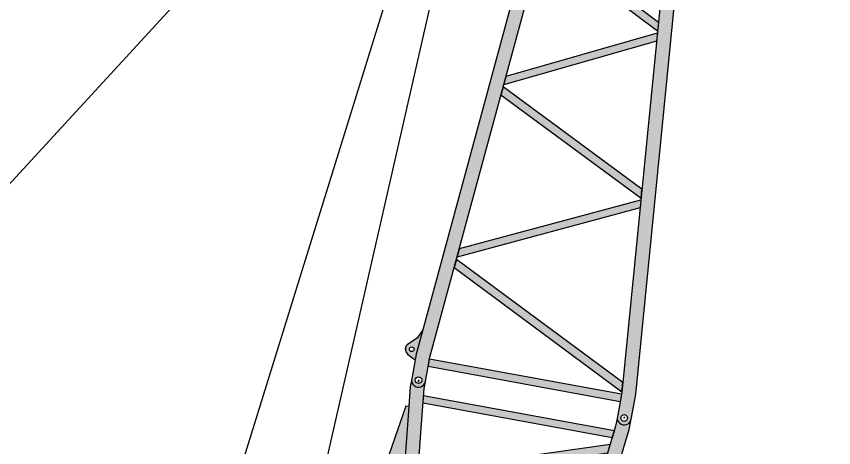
# Model space of a CAD drawing. Header units: millimetres. Extents: x 1288 to 41624, y 765 to 20114.
# Drawn here: x 21232 to 28541, y 10041 to 13900 of the extents above; entities that cross this region are included whole.
import ezdxf
from ezdxf.enums import TextEntityAlignment as Align

# ---------------------------------------------------------------- set-up
doc = ezdxf.new("R2010")
doc.units = ezdxf.units.MM
doc.set_wipeout_variables(frame=1)
doc.layers.add('dwgmodels.com', color=250, linetype='Continuous')
doc.layers.add('Hatch', color=7, linetype='Continuous', true_color=0xffe494)
doc.styles.get("Standard").update_dxf_attribs({"font": 'Arial.ttf'})

# ---------------------------------------------------------------- blocks, each defined once
blk = doc.blocks.new('BLOCK-20201113.232757')
at = {"color": 0, "linetype": 'ByBlock', "lineweight": -2, "transparency": 16777216}
for points in [[(7374.6406704176125, -868.2978717192382), (7304.640670417612, -860.7094126048831), (7304.640670417612, 858.3579499856023), (7374.6406704176125, 865.9238978506837)], [(6043.877079741325, -724.034370308982), (5972.344818740739, -716.2798040524102), (6500.989534433875, 771.4953414632255), (6578.2441850439955, 779.8454080182419)], [(7167.499506657195, -845.8424109750124), (7244.1007235945035, -854.1464853012803), (6692.787226373673, 792.2257891469308), (6621.545285241071, 784.5256061124092)], [(4791.6181597656105, -588.2812900972605), (4719.400698817612, -580.4524436723115), (5201.081195252052, 630.9947882684498), (5279.794185964768, 639.5024794689775)], [(5842.875603086075, -702.244491915797), (5921.155930946181, -710.7305928790047), (5396.28649054495, 652.0935466566484), (5324.272196251015, 644.3098838542396)], [(4585.3585293580545, -565.9213933502689), (4666.255148428165, -574.6911174403104), (4168.4207041070695, 519.3797105779845), (4095.119648806718, 511.4569682514448)], [(3580.5396749418114, -456.992439149275), (3506.7884318280567, -448.9973206778268), (3958.2610176235626, 496.66460727404046), (4040.0496460397812, 505.5047286819499)]]:
    blk.add_wipeout(points, dxfattribs=at)
blk.add_wipeout([(-20.78661947248429, 192.3173922185115), (-108.39483670202799, 160.21430109438734), (-170.78355875841316, 90.8352297109086), (-193.4372226994128, 0.3221384151675011), (-171.0851534098938, -90.26590265173672), (-108.92785601268633, -159.85238529123944), (-21.427049436289508, -192.2470921789818), (-20.847749351621133, -192.3107751681937), (7406.6477261941, -997.5000000000036), (7500, -997.5000000000036), (7500, -997.5000000000036), (7544.194173824159, -979.1941738241635), (7562.499999999999, -935.0000000000041), (7544.194173824159, -890.8058261758447), (7500, -872.5000000000036), (7413.403346109873, -872.5000000000036), (3448.7768313740744, -442.70848270349325), (3448.7768313740744, 441.5970245419403), (7435.482637433652, 872.5000000000036), (7500, 872.5000000000036), (7500, 872.5000000000036), (7544.194173824159, 890.8058261758442), (7562.499999999999, 935.0000000000036), (7544.194173824159, 979.1941738241621), (7500, 997.5000000000036), (7428.74694192455, 997.5000000000036), (7252.569536149065, 978.457870469967), (7249.683739673084, 1005.1572023872504), (6577.259630521952, 1108.431539919773), (6577.259630521952, 1108.431539919773), (6550.948509429011, 1106.4478673046096), (6528.189872118988, 1093.096669680339), (6513.620397630077, 1071.0980228281232), (6510.208364600407, 1044.933770864498), (6510.208364600407, 1044.9337708644998), (6524.476306686724, 899.7619359695273), (3403.0808975538894, 562.3860083723293), (3385.1781315127046, 736.4791287971066), (3385.1781315127046, 736.4791287971066), (3372.1027357691137, 772.8782086227684), (3343.5712635207815, 798.989778421409), (3306.1588394713713, 808.7963839887634), (3268.4872182730833, 800.0380769434923), (2826.55182647499, 575.0903498669568), (2746.643047665326, 630.2871924288847), (2746.643047665326, 630.2871924288847), (2716.1338585595577, 640.7821023874676), (2684.613165321035, 633.8973618191358), (2661.258269484212, 611.637474232235), (2652.8689872770647, 580.4834424068176), (2653.872955519797, 481.4078908075462), (1842.6273154851522, 393.7244305464483), (1847.298720604164, 476.4280587348039), (1847.298720604164, 476.4280587348039), (1838.7346856955064, 511.5080121238698), (1812.0590129414297, 535.8463421161514), (1776.3429105469324, 541.1666666778247), (1743.7318341891173, 525.6597803855839), (1743.7318341891173, 525.6597803855839), (1566.4519484109064, 363.87402441925497)], dxfattribs=at)
at = {"layer": 'Hatch', "transparency": 16777216}
h = blk.add_hatch(color=256, dxfattribs=at)
h.dxf.hatch_style = 1
edge = h.paths.add_edge_path()
edge.add_arc((1.122657522500958e-12, 4.894628539281465e-12), 193.4374909339479, 96.16886466272967, 263.8129230255147)
edge.add_line((-20.84774935162204, -192.3107751681928), (7406.6477261941, -997.5000000000036))
edge.add_line((7406.6477261941, -997.5000000000036), (7500, -997.5000000000036))
edge.add_arc((7500, -935.0000000000036), 62.5, 270, 450)
edge.add_line((7500, -872.5000000000036), (7413.403346109873, -872.5000000000036))
edge.add_line((7413.403346109873, -872.5000000000036), (3448.776831374074, -442.7084827034923))
edge.add_line((3448.776831374074, -442.7084827034923), (3448.776831374074, 441.5970245419412))
edge.add_line((3448.776831374074, 441.5970245419412), (7435.482637433652, 872.5000000000036))
edge.add_line((7435.482637433652, 872.5000000000036), (7500, 872.5000000000036))
edge.add_arc((7500, 935.0000000000036), 62.5, 270, 450)
edge.add_line((7500, 997.5000000000036), (7428.74694192455, 997.5000000000036))
edge.add_line((7428.74694192455, 997.5000000000036), (7252.569536149065, 978.457870469967))
edge.add_line((7252.569536149065, 978.457870469967), (7249.683739673084, 1005.15720238725))
edge.add_line((7249.683739673084, 1005.15720238725), (6577.259630521952, 1108.431539919773))
edge.add_arc((6568.385491652524, 1050.651600911414), 58.45743487772642, 81.26844863822892, 185.6131811302398)
edge.add_line((6510.208364600407, 1044.9337708645), (6524.476306686724, 899.7619359695273))
edge.add_line((6524.476306686724, 899.7619359695273), (3403.080897553889, 562.3860083723303))
edge.add_line((3403.080897553889, 562.3860083723303), (3385.178131512705, 736.4791287971057))
edge.add_arc((3305.034103957848, 728.2375637575901), 80.56667144057884, 5.871340301853913, 116.9763629820463)
edge.add_line((3268.487218273083, 800.0380769434923), (2826.55182647499, 575.0903498669577))
edge.add_line((2826.55182647499, 575.0903498669577), (2746.643047665326, 630.2871924288847))
edge.add_arc((2712.659709719797, 581.0893233287352), 59.79379216871472, 55.36529398103555, 180.5805788950491)
edge.add_line((2652.868987277065, 580.4834424068176), (2653.872955519797, 481.4078908075462))
edge.add_line((2653.872955519797, 481.4078908075462), (1842.627315485151, 393.7244305464483))
edge.add_line((1842.627315485151, 393.7244305464483), (1847.298720604163, 476.4280587348039))
edge.add_arc((1785.473850613083, 479.920154794978), 61.92341466931117, 356.7671587340152, 492.3836007403139)
edge.add_line((1743.731834189117, 525.6597803855839), (1566.451948410906, 363.8740244192559))
edge.add_line((1566.451948410906, 363.8740244192559), (-20.78661947248474, 192.3173922185124))
edge = h.paths.add_edge_path(flags=16)
edge.add_arc((7500, 935.0000000000036), 30, 0, 360)
edge = h.paths.add_edge_path(flags=16)
edge.add_arc((6568.385491652523, 1050.651600911413), 28.61509746126831, 0, 360)
edge = h.paths.add_edge_path(flags=16)
edge.add_arc((7500, -935.0000000000036), 30, 0, 360)
edge = h.paths.add_edge_path(flags=16)
edge.add_arc((3305.034103957849, 728.2375637575897), 31.2030162580009, 0, 360)
edge = h.paths.add_edge_path(flags=16)
edge.add_arc((2712.659709719797, 581.0893233287352), 31.2030162580009, 0, 360)
edge = h.paths.add_edge_path(flags=16)
edge.add_arc((1785.473850613083, 479.9201547949779), 31.2030162580009, 0, 360)
edge = h.paths.add_edge_path(flags=16)
edge.add_arc((0, 0), 84.11815976067678, 0, 360)
h = blk.add_hatch(color=256, dxfattribs=at)
h.dxf.hatch_style = 1
h.paths.add_polyline_path([(7374.640670417612, 865.9238978506837), (7374.640670417612, -868.2978717192382), (7304.640670417612, -860.7094126048833), (7304.640670417612, 858.3579499856023)])
h.paths.add_polyline_path([(6621.545285241071, 784.5256061124092), (7167.499506657194, -845.8424109750122), (7244.100723594504, -854.1464853012803), (6692.787226373672, 792.2257891469308)])
h.paths.add_polyline_path([(6578.244185043994, 779.8454080182419), (6043.877079741324, -724.034370308982), (5972.344818740738, -716.2798040524103), (6500.989534433873, 771.4953414632255)])
h.paths.add_polyline_path([(5324.272196251015, 644.3098838542392), (5842.875603086075, -702.244491915797), (5921.155930946181, -710.7305928790047), (5396.28649054495, 652.093546656648)])
h.paths.add_polyline_path([(5279.794185964769, 639.502479468978), (4791.61815976561, -588.2812900972604), (4719.400698817612, -580.4524436723113), (5201.081195252053, 630.9947882684501)])
h.paths.add_polyline_path([(4095.119648806718, 511.4569682514448), (4585.358529358055, -565.9213933502688), (4666.255148428165, -574.6911174403103), (4168.420704107069, 519.379710577985)])
h.paths.add_polyline_path([(4040.049646039781, 505.5047286819499), (3580.539674941811, -456.992439149275), (3506.788431828056, -448.9973206778268), (3958.261017623561, 496.6646072740405)])
at = {"color": 0, "linetype": 'ByBlock', "lineweight": -2, "transparency": 16777216}
blk.add_line((1353.969459641728, 215.1798336574357), (1353.900993145908, -215.6102020171711), dxfattribs=at)
blk.add_lwpolyline([(-20.78661947248474, 192.3173922185124, 0.8975957494307637), (-20.84774935162204, -192.3107751681928), (7406.6477261941, -997.5000000000036), (7500, -997.5000000000036, 1), (7500, -872.5000000000036), (7413.403346109873, -872.5000000000036), (3448.776831374074, -442.7084827034923), (3448.776831374074, 441.5970245419412), (7435.482637433652, 872.5000000000036), (7500, 872.5000000000036, 0.9999999999999999), (7500, 997.5000000000036), (7428.74694192455, 997.5000000000036), (7252.569536149065, 978.457870469967), (7249.683739673084, 1005.15720238725), (6577.259630521952, 1108.431539919773, 0.4895959550535018), (6510.208364600407, 1044.9337708645), (6524.476306686724, 899.7619359695273), (3403.080897553889, 562.3860083723303), (3385.178131512705, 736.4791287971057, 0.5267106871981536), (3268.487218273083, 800.0380769434923), (2826.55182647499, 575.0903498669577), (2746.643047665326, 630.2871924288847, 0.6081008816987133), (2652.868987277065, 580.4834424068176), (2653.872955519797, 481.4078908075462), (1842.627315485151, 393.7244305464483), (1847.298720604163, 476.4280587348039, 0.6720762544986811), (1743.731834189117, 525.6597803855839), (1566.451948410906, 363.8740244192559)], format="xyb", close=True, dxfattribs=at)
for points in [[(7252.569536149065, 978.457870469967), (6524.476306686724, 899.7619359695273)], [(3403.080897553889, 562.3860083723303), (2653.872955519797, 481.4078908075462)], [(2701.681797333684, 511.530766822405), (2826.55182647499, 575.0903498669577)], [(2701.681797333684, 511.530766822405), (2704.347960260748, 486.8634801555418)], [(3448.776831374074, 441.5970245419412), (3378.776831374074, 434.0310766768598)], [(1353.969459641728, 215.1798336574357), (3378.776831374074, 434.0310766768598)], [(1842.627315485151, 393.7244305464483), (1566.451948410906, 363.8740244192559)], [(3378.776831374074, 434.0310766768598), (3378.776831374074, -435.1200235891374)], [(1353.900993145908, -215.6102020171711), (3378.776831374074, -435.1200235891374)], [(3378.776831374074, -435.1200235891374), (3448.776831374074, -442.7084827034923)]]:
    blk.add_lwpolyline(points, dxfattribs=at)
for points in [[(7374.640670417612, 865.9238978506837), (7374.640670417612, -868.2978717192382), (7304.640670417612, -860.7094126048833), (7304.640670417612, 858.3579499856023)], [(6578.244185043994, 779.8454080182419), (6043.877079741324, -724.034370308982), (5972.344818740738, -716.2798040524103), (6500.989534433873, 771.4953414632255)], [(6621.545285241071, 784.5256061124092), (7167.499506657194, -845.8424109750122), (7244.100723594504, -854.1464853012803), (6692.787226373672, 792.2257891469308)], [(5279.794185964769, 639.502479468978), (4791.61815976561, -588.2812900972604), (4719.400698817612, -580.4524436723113), (5201.081195252053, 630.9947882684501)], [(5324.272196251015, 644.3098838542392), (5842.875603086075, -702.244491915797), (5921.155930946181, -710.7305928790047), (5396.28649054495, 652.093546656648)], [(4095.119648806718, 511.4569682514448), (4585.358529358055, -565.9213933502688), (4666.255148428165, -574.6911174403103), (4168.420704107069, 519.379710577985)], [(4040.049646039781, 505.5047286819499), (3580.539674941811, -456.992439149275), (3506.788431828056, -448.9973206778268), (3958.261017623561, 496.6646072740405)]]:
    blk.add_lwpolyline(points, close=True, dxfattribs=at)
blk.add_lwpolyline([(3163.483675264702, 536.4891499086407), (3117.260980709718, 616.4174361261976, 0.6305187565536429), (3023.143735094403, 609.0015131012369), (2987.971304472558, 517.5189006644941)], format="xyb", dxfattribs=at)
for centre, radius in [((6568.385491652523, 1050.651600911413), 28.61509746126831), ((7500, 935.0000000000036), 30), ((3305.034103957849, 728.2375637575897), 31.2030162580009), ((2712.659709719797, 581.0893233287352), 31.2030162580009), ((3071.973793660436, 590.227761440372), 25.25923603534466), ((1785.473850613083, 479.9201547949779), 31.2030162580009), ((0, 0), 84.11815976067678), ((7500, -935.0000000000036), 30)]:
    blk.add_circle(centre, radius, dxfattribs=at)
blk = doc.blocks.new('BLOCK-20201115.175956')
at = {"color": 0, "linetype": 'ByBlock', "lineweight": -2, "transparency": 16777216}
for points in [[(8584.492696, 1967.2193324205418), (8568.17298664899, 2022.3378364522964), (8541.640055950886, 2073.3318163770837), (8505.868070008126, 2118.329009864133), (8462.170410162511, 2155.677328755578), (8412.151451726435, 2184.005516077923), (8357.647658765696, 2202.273492235482), (8300.660157660222, 2209.810541907158), (8243.281265028594, 2206.339939600918), (8187.6176675701845, 2191.9891097298523), (8135.713074304576, 2167.2849481789767), (8089.473181059168, 2133.134477133128), (8050.595702160828, 2090.7915434309252), (8020.5080382432025, 2041.8107831267007), (8000.314868718581, 1987.9905424680974), (7990.757593075606, 1931.3068509661832), (7992.187110130125, 1873.8408707605797), (8004.550934648859, 1817.7024860022877), (8027.395124363622, 1764.9528376975275), (8059.88094662513, 1717.5286481736814), (8100.815672774155, 1677.1711136218255), (8148.6963696036355, 1645.3619754517435), (8201.765080092426, 1623.26911762264), (8258.073367430194, 1611.7036873631387), (8315.55385257635, 1611.090313608773), (8372.096118825777, 1621.4515165977484), (8425.624196517914, 1642.406881032292), (8474.172783010186, 1673.1870231632577), (8515.959399472036, 1712.6618389914565), (8549.449835236886, 1759.3819964428221), (8573.414476899074, 1811.6321481172708), (8586.973454012701, 1867.4939108860212), (8590, 1910.0000000000077)], [(206.788824759813, 62.500000000007276), (136.788824759813, 62.500000000007276), (136.788824759813, 1807.5000000000073), (206.788824759813, 1807.5000000000073)], [(8804.492286451614, 528.176004430261), (8788.16485489375, 584.284803907021), (8761.59787833287, 636.3326487847268), (8725.735378038293, 682.4700898995246), (8681.85167903422, 721.05769622228), (8631.506128698446, 750.7243098036789), (8576.487687480554, 770.4157680014174), (8518.751360632845, 779.4323617116048), (8460.348729765728, 777.4536985772219), (8403.355052693967, 764.550087693449), (8349.79552198131, 741.1800412698842), (8301.5733024855, 708.1739820246787), (8260.401904991382, 666.7047352461146), (8227.744298942727, 618.2458540459578), (8204.760927818841, 564.5192586598583), (8192.268474358601, 507.43405036082754), (8190.710840853464, 449.01867414990454), (8200.143375685104, 391.3488407302573), (8220.230906596185, 336.473768959038), (8250.259650579263, 286.34336965084725), (8289.162577182236, 242.73895815701252), (8335.557323979792, 207.2099577546566), (8387.79531693638, 181.01884300427463), (8444.020350235558, 165.09627943849887), (8502.234544021458, 160.008053632015), (8560.369336333928, 165.93496874747876), (8616.358986635862, 182.66641994178315), (8668.213979085076, 209.6078779218504), (8714.09171726568, 245.80201473200236), (8752.361998338014, 289.96272109687493), (8781.664940072644, 340.5208065600023), (8800.959302410216, 395.6797585259927), (8809.559486506512, 453.47957888479493), (8810, 470.0000000000073)]]:
    blk.add_wipeout(points, dxfattribs=at)
at = {"layer": 'Hatch', "true_color": 0xadadad, "transparency": 16777216}
h = blk.add_hatch(color=253, dxfattribs=at)
h.dxf.hatch_style = 1
edge = h.paths.add_edge_path()
edge.add_arc((8290, 1910.000000000007), 300, 0, 360)
h = blk.add_hatch(color=253, dxfattribs=at)
h.dxf.hatch_style = 1
edge = h.paths.add_edge_path()
edge.add_arc((8500, 470.0000000000073), 310, 0, 360)
at = {"color": 0, "linetype": 'ByBlock', "lineweight": -2, "transparency": 16777216}
for centre, radius in [((8290, 1910.000000000007), 300), ((8290, 1910.000000000007), 250), ((8500, 470.0000000000073), 310), ((8500, 470.0000000000073), 265)]:
    blk.add_circle(centre, radius, dxfattribs=at)
blk.add_wipeout([(227.3866218458935, 62.99337869192823), (308.67222604636845, 69.74699293870071), (1124.4906327825483, 1732.470736526389), (1049.5727878034158, 1738.695285512214)], dxfattribs=at)
blk.add_wipeout([(1947.9063581548576, 205.94275721077418), (1873.3260015463122, 199.7462484454809), (1144.2572254328948, 1730.8284292193707), (1224.9819655990063, 1724.1214143596662)], dxfattribs=at)
blk.add_wipeout([(1962.068285700199, 207.11940092983434), (2043.1973695209012, 213.860010681194), (2717.7998576837927, 1600.090643068929), (2642.9763902168597, 1606.3073506993685)], dxfattribs=at)
blk.add_wipeout([(3442.9732317862, 330.1603851283799), (3367.915739569955, 323.9242335521631), (2734.975783362537, 1598.663581321576), (2816.4925556259986, 1591.8907604767955)], dxfattribs=at)
blk.add_wipeout([(3538.594178675983, 338.1050512910586), (3457.036499859205, 331.32883172539), (4033.91256458464, 1490.7414217017651), (4108.994799348107, 1484.5032143910648)], dxfattribs=at)
blk.add_wipeout([(4733.616672758508, 437.3934925917201), (4658.447418955988, 431.1480553043511), (4131.462962733636, 1482.6364470854392), (4213.164390138743, 1475.8482841686277)], dxfattribs=at)
blk.add_wipeout([(4830.093756193313, 445.40929085736565), (4748.272168132433, 438.6111443927293), (5228.696594502971, 1391.4727931956659), (5303.938672208686, 1385.2213053344606)], dxfattribs=at)
blk.add_wipeout([(5881.901728215253, 532.7987539066306), (5805.325635844831, 526.4364294399346), (5328.307221997038, 1383.1966444287243), (5412.3116465639105, 1376.217136997773)], dxfattribs=at)
blk.add_wipeout([(367.1393357461602, 1949.8916839608064), (304.86716870342934, 2018.947212791877), (304.86716870342934, 2018.947212791877), (284.4083143790285, 2033.490516625321), (259.71223631347493, 2037.9823018872148), (235.44270719044107, 2031.5743097832), (216.18294733621406, 2015.4766684337246), (209.93307209914565, 2005.3342669257545), (174.8447179184068, 1932.5000000000082), (0, 1932.5000000000082), (0, 1932.5000000000082), (-25.545666416261156, 1927.0409408000078), (-46.62876306388716, 1911.6174056751788), (-59.566286015881815, 1888.923730347752), (-62.09818075396106, 1862.9242705642246), (-53.78215085369811, 1838.1608692086365), (-36.070922700198935, 1818.9594422487817), (-12.058468869289754, 1808.6742849326038), (0, 1807.5000000000064), (221.44838143012385, 1807.5000000000064), (5895.801793448532, 1336.0463592039514), (5895.801793448532, 533.9536407960622), (221.44838143012385, 62.500000000007276), (0, 62.500000000007276), (0, 62.500000000007276), (-25.545666416261156, 57.040940800007775), (-46.62876306388716, 41.617405675179725), (-59.566286015881815, 18.923730347753008), (-62.09818075396106, -7.075729435775429), (-53.78215085369811, -31.83913079136346), (-36.070922700198935, -51.04055775121924), (-12.058468869289754, -61.32571506739623), (0, -62.499999999992724), (226.63226294425476, -62.499999999992724), (7320.6768096277665, 526.9086756069155), (7422.941333702102, 468.81097843388125), (7422.941333702102, 468.81097843388125), (7435.944142487522, 441.3704793818779), (7455.984565646842, 418.557424695392), (7481.520727345722, 402.12701172973993), (7510.587919039219, 393.34336831788096), (7510.587919039219, 393.34336831788096), (8413.931581749173, 329.3120547560029), (8413.93158174917, -202.6273899462758), (8383.177972677531, -202.6273899462758), (8383.177972677531, -202.6273899462758), (8380.312949925397, -202.41960581946296), (8377.507889481012, -201.80060217089977), (8374.82149869582, -200.78333418121656), (8372.31000127376, -199.38909233971935), (8372.31000127376, -199.38909233971935), (8350.409213143997, -185.0659979707625), (8345.42024139276, -192.69440636455693), (8367.321029522522, -207.01750073351286), (8367.321029522522, -207.01750073351286), (8370.985436648376, -209.0517730740985), (8374.90502241009, -210.53602069368753), (8378.99775345993, -211.4391796461132), (8383.177972677531, -211.74234763993354), (8383.177972677531, -211.74234763993445), (8649.964092968923, -211.74234763993445), (8649.964092968923, -211.74234763993445), (8654.144312186525, -211.439179646115), (8658.237043236366, -210.53602069368844), (8662.156628998078, -209.0517730740985), (8665.821036123933, -207.01750073351286), (8665.821036123933, -207.01750073351286), (8687.721824253695, -192.69440636455693), (8682.732852502457, -185.0659979707625), (8660.832064372695, -199.38909233971935), (8660.832064372695, -199.38909233971935), (8658.320566950635, -200.78333418121656), (8655.634176165442, -201.80060217089977), (8652.829115721057, -202.41960581946296), (8649.964092968923, -202.6273899462758), (8649.964092968923, -202.6273899462758), (8619.210483897285, -202.6273899462758), (8619.210483897285, 384.94820248485576), (8813.859036821766, 480.91610246874916), (8879.013752772717, 480.91610246874916), (8879.013752772717, 498.99654679467494), (8957.521699359651, 498.99654679467494), (8957.521699359651, 506.14477731676743), (8973.693246784831, 506.14477731676743), (9203.28868271118, 868.7402590272322), (9210.633143921052, 919.0500182324477), (9210.633143921052, 1014.6168671963605), (9190.146587376854, 1060.582787878834), (8978.106529435809, 1209.1838686562623), (8958.961400775948, 1209.1838686562623), (8958.961400775948, 1213.0315814927108), (8879.013752772717, 1213.0315814927108), (8879.013752772717, 1235.6132798381295), (8870.04029951688, 1235.6132798381295), (8870.04029951688, 1232.0331912280963), (8528.846277298671, 1391.2367838888758), (8440.183855116637, 1752.7864077461272), (8440.183855116637, 1752.7864077461272), (8439.508205315196, 1762.7085042454664), (8442.227848420858, 1772.2744878840776), (8448.022303784646, 1780.3571105174442), (8456.20875724922, 1786.0039221194675), (8479.055747904156, 1796.5190508079904), (8479.055747904156, 1796.5190508079904), (8491.188683661914, 1808.018448389119), (8493.813690092595, 1824.5276463123855), (8485.84580975967, 1839.223127176615), (8470.578295936553, 1846.031012053114), (8466.579266453882, 1846.091812285792), (8442.199626008438, 1844.583697355708), (8442.199626008438, 1844.583697355708), (8432.23096585887, 1845.7072098675308), (8423.243103918137, 1850.1630827647505), (8416.313709718877, 1857.4170445493946), (8412.273636811955, 1866.5993251184345), (8412.273636811955, 1866.5993251184336), (8395.298195517968, 1935.8221622979981), (8395.298195517968, 1935.8221622979981), (8387.512258304321, 1957.390437067781), (8375.364325873777, 1976.8388054441411), (8359.397809117216, 1993.2972876798185), (8340.326934850156, 2006.0296499716205), (8340.326934850156, 2006.0296499716205), (8321.395714771028, 2245.8462284068373), (8321.395714771028, 2245.8462284068373), (8314.56567002641, 2263.6617318331737), (8299.14937034613, 2274.9035901188445), (8280.098802157747, 2275.960720785839), (8263.53334281268, 2266.493554882876), (8254.774109021444, 2249.5431125011037), (8254.278663776953, 2245.892911073104), (8234.789265395433, 2003.3073889330772), (8234.789265395433, 2003.3073889330772), (8217.696885063335, 1990.7883259855025), (8203.365590150825, 1975.1841474222774), (8192.342659007678, 1957.0907400174801), (8185.049031374703, 1937.1990483233603), (8185.049031374703, 1937.1990483233603), (8095.9107294471505, 1593.2476343733579), (7610.843415277406, 1819.583543179957), (7610.843415277406, 1819.583543179957), (7575.277804543813, 1831.0001807311673), (7537.929267770878, 1831.5824871369641), (7502.025033321754, 1821.2801462160132), (7470.667529665738, 1800.9833670554608), (7446.566309410244, 1772.4459624428218), (7431.803921118491, 1738.1338046594228), (7427.655959561236, 1701.0117533320927), (7431.206831618205, 1675.4419101732929), (7431.206831618205, 1675.4419101732929), (7435.376909700839, 1637.0260299246265), (7428.569553173682, 1598.988820463268), (7411.334793590799, 1564.4036723702593), (7385.065192302474, 1536.0650511150252), (7351.883322081807, 1516.2627054167524), (7338.660104796591, 1511.529156792044), (7021.360809712052, 1389.647761901353), (7019.571235171625, 1368.1086803865837), (6773.445787052813, 1388.5580127038847), (6769.157860663483, 1450.9094874775838), (6769.157860663483, 1450.9094874775838), (6762.021803780801, 1475.1666175418377), (6745.330009663654, 1494.159133855842), (6722.190091330626, 1504.3510839306746), (6696.910148375815, 1503.8449703184815), (6674.19670181692, 1492.7350192743397), (6658.278452399232, 1473.0896380801942), (6653.698183063199, 1460.5024545378556), (6639.179139098287, 1399.7135568547974), (451.6230477719, 1913.8066411359096)], dxfattribs=at)
at = {"layer": 'Hatch', "transparency": 16777216}
h = blk.add_hatch(color=256, dxfattribs=at)
h.dxf.hatch_style = 1
edge = h.paths.add_edge_path()
edge.add_line((451.6230477719, 1913.80664113591), (367.1393357461602, 1949.891683960806))
edge.add_line((367.1393357461602, 1949.891683960806), (304.8671687034293, 2018.947212791878))
edge.add_arc((261.9709411641921, 1980.264704786474), 57.76177596547883, 42.04317576504554, 154.2772731253116)
edge.add_line((209.9330720991456, 2005.334266925754), (174.8447179184077, 1932.500000000007))
edge.add_line((174.8447179184077, 1932.500000000007), (0, 1932.500000000007))
edge.add_arc((1.040834085586084e-14, 1870.000000000007), 62.5, 90.00000000000001, 270)
edge.add_line((0, 1807.500000000007), (221.4483814301238, 1807.500000000007))
edge.add_line((221.4483814301238, 1807.500000000007), (5895.801793448532, 1336.046359203952))
edge.add_line((5895.801793448532, 1336.046359203952), (5895.801793448532, 533.9536407960622))
edge.add_line((5895.801793448532, 533.9536407960622), (221.4483814301238, 62.50000000000728))
edge.add_line((221.4483814301238, 62.50000000000728), (0, 62.50000000000728))
edge.add_arc((1.040834085586084e-14, 7.275957614183426e-12), 62.5, 90.00000000000001, 270)
edge.add_line((0, -62.49999999999272), (226.6322629442548, -62.49999999999272))
edge.add_line((226.6322629442548, -62.49999999999272), (7320.676809627766, 526.9086756069155))
edge.add_line((7320.676809627766, 526.9086756069155), (7422.941333702103, 468.8109784338812))
edge.add_arc((7527.415042376977, 501.5153634028117), 109.4729765763149, 197.3821750145384, 261.1579948426367)
edge.add_line((7510.587919039219, 393.343368317881), (8413.931581749173, 329.3120547560029))
edge.add_line((8413.931581749173, 329.3120547560029), (8413.93158174917, -202.6273899462758))
edge.add_line((8413.93158174917, -202.6273899462758), (8383.177972677531, -202.6273899462758))
edge.add_arc((8383.177972677533, -182.7713746187306), 19.85601532754521, 236.8153524987104, 269.99999999999477, ccw=False)
edge.add_line((8372.31000127376, -199.3890923397194), (8350.409213143997, -185.0659979707634))
edge.add_line((8350.409213143997, -185.0659979707634), (8345.42024139276, -192.6944063645569))
edge.add_line((8345.42024139276, -192.6944063645569), (8367.321029522522, -207.0175007335129))
edge.add_arc((8383.177972677535, -182.7713746187367), 28.97097302119744, 236.8153524987004, 269.9999999999928)
edge.add_line((8383.177972677531, -211.7423476399345), (8649.964092968923, -211.7423476399345))
edge.add_arc((8649.96409296892, -182.7713746187367), 28.97097302119778, 270.0000000000072, 303.1846475012996)
edge.add_line((8665.821036123933, -207.0175007335129), (8687.721824253695, -192.6944063645569))
edge.add_line((8687.721824253695, -192.6944063645569), (8682.732852502457, -185.0659979707634))
edge.add_line((8682.732852502457, -185.0659979707634), (8660.832064372695, -199.3890923397194))
edge.add_arc((8649.964092968921, -182.7713746187306), 19.85601532754501, 270.00000000000523, 303.18464750128965, ccw=False)
edge.add_line((8649.964092968923, -202.6273899462758), (8619.210483897285, -202.6273899462758))
edge.add_line((8619.210483897285, -202.6273899462758), (8619.210483897285, 384.9482024848548))
edge.add_line((8619.210483897285, 384.9482024848548), (8813.859036821766, 480.9161024687492))
edge.add_line((8813.859036821766, 480.9161024687492), (8879.013752772717, 480.9161024687492))
edge.add_line((8879.013752772717, 480.9161024687492), (8879.013752772717, 498.9965467946749))
edge.add_line((8879.013752772717, 498.9965467946749), (8957.521699359651, 498.9965467946749))
edge.add_line((8957.521699359651, 498.9965467946749), (8957.521699359651, 506.1447773167674))
edge.add_line((8957.521699359651, 506.1447773167674), (8973.693246784831, 506.1447773167674))
edge.add_line((8973.693246784831, 506.1447773167674), (9203.28868271118, 868.7402590272322))
edge.add_line((9203.28868271118, 868.7402590272322), (9210.633143921052, 919.0500182324467))
edge.add_line((9210.633143921052, 919.0500182324467), (9210.633143921052, 1014.616867196361))
edge.add_line((9210.633143921052, 1014.616867196361), (9190.146587376854, 1060.582787878833))
edge.add_line((9190.146587376854, 1060.582787878833), (8978.106529435809, 1209.183868656262))
edge.add_line((8978.106529435809, 1209.183868656262), (8958.961400775948, 1209.183868656262))
edge.add_line((8958.961400775948, 1209.183868656262), (8958.961400775948, 1213.031581492709))
edge.add_line((8958.961400775948, 1213.031581492709), (8879.013752772717, 1213.031581492709))
edge.add_line((8879.013752772717, 1213.031581492709), (8879.013752772717, 1235.61327983813))
edge.add_line((8879.013752772717, 1235.61327983813), (8870.04029951688, 1235.61327983813))
edge.add_line((8870.04029951688, 1235.61327983813), (8870.04029951688, 1232.033191228096))
edge.add_line((8870.04029951688, 1232.033191228096), (8528.846277298671, 1391.236783888875))
edge.add_line((8528.846277298671, 1391.236783888875), (8440.183855116637, 1752.786407746127))
edge.add_arc((8468.32113045117, 1759.686481263412), 28.97097302120288, 114.71384012049441, 193.7786732254716, ccw=False)
edge.add_line((8456.20875724922, 1786.003922119467), (8479.055747904156, 1796.51905080799))
edge.add_arc((8468.184670061235, 1820.139438274798), 26.00198141582612, 294.7138401204965, 453.5397837670416)
edge.add_line((8466.579266453882, 1846.091812285791), (8442.199626008438, 1844.583697355709))
edge.add_arc((8440.41091214648, 1873.499398635721), 28.97097302119603, 193.7786732254798, 273.53978376704845, ccw=False)
edge.add_line((8412.273636811955, 1866.599325118434), (8395.298195517968, 1935.822162297998))
edge.add_arc((8290, 1909.999999999997), 108.4181444458649, 13.7786732254791, 62.34199840364994)
edge.add_line((8340.326934850156, 2006.029649971621), (8321.395714771028, 2245.846228406837))
edge.add_arc((8287.835330362559, 2243.196957754568), 33.66478927058928, 4.513592489065542, 175.4067043868381)
edge.add_line((8254.278663776953, 2245.892911073104), (8234.789265395433, 2003.307388933077))
edge.add_arc((8290, 1910), 108.4181444458652, 120.6131453066354, 165.4708968673404)
edge.add_line((8185.049031374703, 1937.19904832336), (8095.910729447151, 1593.247634373358))
edge.add_line((8095.910729447151, 1593.247634373358), (7610.843415277406, 1819.583543179957))
edge.add_arc((7554.644099317341, 1705.615060850643), 127.0715470859879, 63.75150427131356, 193.7360915081857)
edge.add_arc((7299.516865690643, 1641.712573881177), 135.9408520376009, -73.26514372730207, 14.366157346254283, ccw=False)
edge.add_line((7338.660104796592, 1511.529156792043), (7021.360809712052, 1389.647761901353))
edge.add_line((7021.360809712052, 1389.647761901353), (7019.571235171625, 1368.108680386584))
edge.add_line((7019.571235171625, 1368.108680386584), (6773.445787052813, 1388.558012703885))
edge.add_line((6773.445787052813, 1388.558012703885), (6769.157860663483, 1450.909487477584))
edge.add_arc((6710.695465011708, 1446.889014024331), 58.60047706403954, 3.93405094343504, 166.5669271541951)
edge.add_line((6653.698183063199, 1460.502454537855), (6639.179139098287, 1399.713556854796))
edge.add_line((6639.179139098287, 1399.713556854796), (451.6230477719, 1913.80664113591))
edge = h.paths.add_edge_path(flags=16)
edge.add_arc((0, 1870.000000000007), 30, 0, 360)
edge = h.paths.add_edge_path(flags=16)
edge.add_arc((261.9709411641925, 1980.264704786459), 21.00127682550159, 0, 360)
edge = h.paths.add_edge_path(flags=16)
edge.add_arc((0, 0), 30, 0, 360)
edge = h.paths.add_edge_path(flags=16)
edge.add_arc((7515.212366819043, 457.2846604243532), 25.58099953680972, 0, 360)
edge = h.paths.add_edge_path(flags=16)
edge.add_arc((6710.695465011708, 1446.889014024331), 25.05009573263883, 0, 360)
edge = h.paths.add_edge_path(flags=16)
edge.add_arc((6721.3375172296, 937.038366703855), 180.3210494286789, 0, 360)
edge = h.paths.add_edge_path(flags=16)
edge.add_arc((7521.134234581481, 937.722470109642), 105.286974388337, 0, 360)
edge = h.paths.add_edge_path(flags=16)
edge.add_arc((7554.801070691796, 1705.563536381713), 45.68787880793441, 0, 360)
edge = h.paths.add_edge_path(flags=16)
edge.add_arc((9139.34136669054, 931.1451030671451), 33.46203326305641, 0, 360)
h = blk.add_hatch(color=256, dxfattribs=at)
h.dxf.hatch_style = 1
h.paths.add_polyline_path([(2816.492555625999, 1591.890760476796), (3442.9732317862, 330.1603851283799), (3367.915739569955, 323.9242335521631), (2734.975783362537, 1598.663581321576)])
h.paths.add_polyline_path([(4108.994799348107, 1484.503214391065), (3538.594178675983, 338.1050512910588), (3457.036499859205, 331.32883172539), (4033.91256458464, 1490.741421701765)])
h.paths.add_polyline_path([(4213.164390138743, 1475.848284168627), (4733.616672758508, 437.3934925917201), (4658.447418955988, 431.1480553043511), (4131.462962733636, 1482.636447085439)])
h.paths.add_polyline_path([(5303.938672208686, 1385.22130533446), (4830.093756193313, 445.4092908573657), (4748.272168132433, 438.6111443927293), (5228.69659450297, 1391.472793195666)])
h.paths.add_polyline_path([(206.788824759813, 1807.500000000007), (206.788824759813, 62.50000000000728), (136.788824759813, 62.50000000000728), (136.788824759813, 1807.500000000007)])
h.paths.add_polyline_path([(1049.572787803416, 1738.695285512214), (227.3866218458934, 62.99337869192823), (308.6722260463685, 69.74699293870071), (1124.490632782548, 1732.470736526389)])
h.paths.add_polyline_path([(1224.981965599007, 1724.121414359666), (1947.906358154858, 205.9427572107743), (1873.326001546313, 199.7462484454809), (1144.257225432895, 1730.828429219371)])
h.paths.add_polyline_path([(2642.97639021686, 1606.307350699368), (1962.068285700199, 207.1194009298342), (2043.197369520902, 213.8600106811937), (2717.799857683793, 1600.090643068928)])
h.paths.add_polyline_path([(5412.31164656391, 1376.217136997773), (5881.901728215253, 532.7987539066307), (5805.325635844831, 526.4364294399347), (5328.307221997038, 1383.196644428725)])
at = {"color": 0, "linetype": 'ByBlock', "lineweight": -2, "transparency": 16777216}
for p, q in [((8412.273636811955, 1866.599325118434), (8440.183855116637, 1752.786407746127)), ((8535.648216793732, 1116.714724908401), (8535.648216793732, 753.2852750916136))]:
    blk.add_line(p, q, dxfattribs=at)
blk.add_lwpolyline([(451.6230477719, 1913.80664113591), (367.1393357461602, 1949.891683960806), (304.8671687034293, 2018.947212791878, 0.5330203635387412), (209.9330720991456, 2005.334266925754), (174.8447179184077, 1932.500000000007), (0, 1932.500000000007, 0.9999999999999999), (0, 1807.500000000007), (221.4483814301238, 1807.500000000007), (5895.801793448532, 1336.046359203952), (5895.801793448532, 533.9536407960622), (221.4483814301238, 62.50000000000728), (0, 62.50000000000728, 0.9999999999999999), (0, -62.49999999999272), (226.6322629442548, -62.49999999999272), (7320.676809627766, 526.9086756069155), (7422.941333702103, 468.8109784338812, 0.2856870836972059), (7510.587919039219, 393.343368317881), (8413.931581749173, 329.3120547560029), (8413.93158174917, -202.6273899462758), (8383.177972677531, -202.6273899462758, -0.1458158102306148), (8372.31000127376, -199.3890923397194), (8350.409213143997, -185.0659979707634), (8345.42024139276, -192.6944063645569), (8367.321029522522, -207.0175007335129, 0.1458158102306505), (8383.177972677531, -211.7423476399345), (8649.964092968923, -211.7423476399345, 0.1458158102306505), (8665.821036123933, -207.0175007335129), (8687.721824253695, -192.6944063645569), (8682.732852502457, -185.0659979707634), (8660.832064372695, -199.3890923397194, -0.1458158102306148), (8649.964092968923, -202.6273899462758), (8619.210483897285, -202.6273899462758), (8619.210483897285, 384.9482024848548), (8813.859036821766, 480.9161024687492), (8879.013752772717, 480.9161024687492), (8879.013752772717, 498.9965467946749), (8957.521699359651, 498.9965467946749), (8957.521699359651, 506.1447773167674), (8973.693246784831, 506.1447773167674), (9203.28868271118, 868.7402590272322), (9210.633143921052, 919.0500182324467), (9210.633143921052, 1014.616867196361), (9190.146587376854, 1060.582787878833), (8978.106529435809, 1209.183868656262), (8958.961400775948, 1209.183868656262), (8958.961400775948, 1213.031581492709), (8879.013752772717, 1213.031581492709), (8879.013752772717, 1235.61327983813), (8870.04029951688, 1235.61327983813), (8870.04029951688, 1232.033191228096), (8528.846277298671, 1391.236783888875), (8440.183855116637, 1752.786407746127, -0.3593560731238825), (8456.20875724922, 1786.003922119467), (8479.055747904156, 1796.51905080799, 0.8304072383946816), (8466.579266453882, 1846.091812285791), (8442.199626008438, 1844.583697355709, -0.3627902447387723), (8412.273636811955, 1866.599325118434), (8395.298195517968, 1935.822162297998, 0.2151269313273582), (8340.326934850156, 2006.029649971621), (8321.395714771028, 2245.846228406837, 0.9235259500538469), (8254.278663776953, 2245.892911073104), (8234.789265395433, 2003.307388933077, 0.1982672132987326), (8185.049031374703, 1937.19904832336), (8095.910729447151, 1593.247634373358), (7610.843415277406, 1819.583543179957, 0.6369757196552777), (7431.206831618205, 1675.441910173293, -0.4021560789746209), (7338.660104796592, 1511.529156792043), (7021.360809712052, 1389.647761901353), (7019.571235171625, 1368.108680386584), (6773.445787052813, 1388.558012703885), (6769.157860663483, 1450.909487477584, 0.8588677768094756), (6653.698183063199, 1460.502454537855), (6639.179139098287, 1399.713556854796)], format="xyb", close=True, dxfattribs=at)
for points in [[(8234.78926539543, 2003.307388933077), (8229.78057715669, 1940.963994445141), (8265.147168049964, 1940.864077527156)], [(8315.026826860667, 1940.723158607558), (8345.489050048, 1940.637097401799), (8340.326934850156, 2006.029649971621)], [(451.6230477719, 1913.80664113591), (226.6322629442548, 1932.500000000007), (174.8447179184077, 1932.500000000007)], [(8165.886770068748, 1560.5963089055), (8243.613057023951, 1815.232873652501), (8252.264438800808, 1812.592091158382), (8174.165152650385, 1556.733555860039)], [(8528.846277298671, 1391.236783888875), (8095.910729447151, 1593.247634373358)], [(6773.445787052813, 1388.558012703885), (6639.179139098287, 1399.713556854796)], [(5895.801793448532, 1336.046359203952), (8870.04029951688, 1088.931759448533)], [(5965.801793448532, 1330.230409357435), (5965.801793448532, 539.7695906425797)], [(7019.571235171625, 1368.108680386584), (8870.040299516884, 1214.36246223277)], [(8870.04029951688, 1232.033191228096), (8870.04029951688, 480.9161024687492)], [(8879.013752772717, 1213.031581492709), (8879.013752772717, 498.9965467946749)], [(8958.961400775948, 1209.183868656262), (8958.961400775948, 1105.302204492749), (8879.013752772717, 1105.302204492749)], [(8870.04029951688, 781.0682405514817), (5895.801793448532, 533.9536407960622)], [(8879.013752772717, 659.1838195353703), (8957.521699359651, 659.1838195353703), (8957.521699359651, 506.1447773167674)], [(7320.676809627766, 526.9086756069155), (8870.040299516884, 655.6375377672448)], [(8413.931581749173, 371.8738520742481), (8413.931581749173, 329.3120547560029)], [(8600.915992329286, 375.928438861265), (8600.915992329286, -202.6273899462758)], [(8432.226073317172, 360.2362967153094), (8432.226073317172, -202.6273899462758)], [(8619.210483897285, -202.6273899462758), (8413.931581749173, -202.6273899462758)]]:
    blk.add_lwpolyline(points, dxfattribs=at)
for points in [[(206.788824759813, 1807.500000000007), (206.788824759813, 62.50000000000728), (136.788824759813, 62.50000000000728), (136.788824759813, 1807.500000000007)], [(1049.572787803416, 1738.695285512214), (227.3866218458934, 62.99337869192823), (308.6722260463685, 69.74699293870071), (1124.490632782548, 1732.470736526389)], [(1224.981965599007, 1724.121414359666), (1947.906358154858, 205.9427572107743), (1873.326001546313, 199.7462484454809), (1144.257225432895, 1730.828429219371)], [(2642.97639021686, 1606.307350699368), (1962.068285700199, 207.1194009298342), (2043.197369520902, 213.8600106811937), (2717.799857683793, 1600.090643068928)], [(2816.492555625999, 1591.890760476796), (3442.9732317862, 330.1603851283799), (3367.915739569955, 323.9242335521631), (2734.975783362537, 1598.663581321576)], [(4108.994799348107, 1484.503214391065), (3538.594178675983, 338.1050512910588), (3457.036499859205, 331.32883172539), (4033.91256458464, 1490.741421701765)], [(4213.164390138743, 1475.848284168627), (4733.616672758508, 437.3934925917201), (4658.447418955988, 431.1480553043511), (4131.462962733636, 1482.636447085439)], [(5303.938672208686, 1385.22130533446), (4830.093756193313, 445.4092908573657), (4748.272168132433, 438.6111443927293), (5228.69659450297, 1391.472793195666)], [(5412.31164656391, 1376.217136997773), (5881.901728215253, 532.7987539066307), (5805.325635844831, 526.4364294399347), (5328.307221997038, 1383.196644428725)]]:
    blk.add_lwpolyline(points, close=True, dxfattribs=at)
blk.add_lwpolyline([(8619.210483897285, 384.9482024848548), (8557.640428913994, 354.5922158111134, -0.2616813464719214), (8431.414836654058, 360.7413570211065), (8080.140033985888, 584.4162404608869), (8079.678572022432, 589.9703353713048)], format="xyb", dxfattribs=at)
for centre, radius in [((8287.835330362559, 2243.196957754568), 19.03469219632286), ((261.9709411641925, 1980.264704786459), 21.00127682550159), ((8290, 1910.000000000007), 39.62643735612046), ((0, 1870.000000000007), 30), ((8468.184670061233, 1820.139438274797), 12.93401187111158), ((7554.801070691796, 1705.563536381713), 45.68787880793441), ((6710.695465011708, 1446.889014024331), 25.05009573263883), ((6721.3375172296, 937.038366703855), 180.3210494286789), ((7521.134234581481, 937.722470109642), 105.286974388337), ((9139.34136669054, 931.1451030671451), 33.46203326305641), ((9040.549280035437, 875.9408721297659), 18.4471784167499), ((8500, 470.0000000000073), 95.64130202366174), ((7515.212366819043, 457.2846604243532), 25.58099953680972), ((0, 0), 30)]:
    blk.add_circle(centre, radius, dxfattribs=at)
blk = doc.blocks.new('BLOCK-20201115.181027')
at = {"color": 0, "linetype": 'ByBlock', "lineweight": -2, "transparency": 16777216}
blk.add_wipeout([(-35, 872.5000000000032), (35, 872.5000000000032), (34.99999999999636, -872.5000000000038), (-35.00000000000364, -872.5000000000038)], dxfattribs=at)
at = {"layer": 'Hatch', "transparency": 16777216}
h = blk.add_hatch(color=256, dxfattribs=at)
h.dxf.hatch_style = 1
h.paths.add_polyline_path([(-35.00000000000364, -872.5000000000036), (34.99999999999636, -872.5000000000036), (35, 872.5000000000036), (-35, 872.5000000000036)])
at = {"color": 0, "linetype": 'ByBlock', "lineweight": -2, "transparency": 16777216}
blk.add_lwpolyline([(-35.00000000000364, -872.5000000000036), (34.99999999999636, -872.5000000000036), (35, 872.5000000000036), (-35, 872.5000000000036)], close=True, dxfattribs=at)
blk = doc.blocks.new('BLOCK-20201115.181031')
at = {"color": 0, "linetype": 'ByBlock', "lineweight": -2, "transparency": 16777216}
blk.add_wipeout([(-458.3616593130391, -872.5000000000038), (380.6900634537632, 872.5000000000032), (458.3616593130354, 872.5000000000032), (-380.6900634537851, -872.5000000000038)], dxfattribs=at)
at = {"layer": 'Hatch', "transparency": 16777216}
h = blk.add_hatch(color=256, dxfattribs=at)
h.dxf.hatch_style = 1
h.paths.add_polyline_path([(380.6900634537633, 872.5000000000036), (-458.3616593130391, -872.5000000000036), (-380.6900634537851, -872.5000000000036), (458.3616593130355, 872.5000000000036)])
at = {"color": 0, "linetype": 'ByBlock', "lineweight": -2, "transparency": 16777216}
blk.add_lwpolyline([(380.6900634537633, 872.5000000000036), (-458.3616593130391, -872.5000000000036), (-380.6900634537851, -872.5000000000036), (458.3616593130355, 872.5000000000036)], close=True, dxfattribs=at)
blk = doc.blocks.new('BLOCK-20201115.181114')
at = {"color": 0, "linetype": 'ByBlock', "lineweight": -2, "transparency": 16777216}
blk.add_wipeout([(3000.0000000000005, 62.5), (3025.545666416261, 57.04094079999959), (3046.628763063888, 41.61740567517154), (3059.5662860158823, 18.92373034774573), (3062.098180753961, -7.075729435782705), (3053.7821508536986, -31.83913079137119), (3036.0709227001985, -51.04055775122606), (3012.05846886929, -61.32571506740351), (3000.0000000000005, -62.5), (-3000.0000000000005, -62.5), (-3000.0000000000005, -62.5), (-3025.545666416261, -57.04094079999959), (-3046.628763063888, -41.61740567517154), (-3059.5662860158823, -18.92373034774573), (-3062.098180753961, 7.07572943578316), (-3053.7821508536986, 31.839130791370735), (-3036.0709227001985, 51.040557751226515), (-3012.05846886929, 61.32571506740351), (-3000.0000000000005, 62.5)], dxfattribs=at)
at = {"layer": 'Hatch', "transparency": 16777216}
h = blk.add_hatch(color=256, dxfattribs=at)
h.dxf.hatch_style = 1
edge = h.paths.add_edge_path(flags=16)
edge.add_arc((3000, 0), 30, 0, 360)
edge = h.paths.add_edge_path()
edge.add_arc((3000, 0), 62.5, -90, 90, ccw=False)
edge.add_line((3000, -62.5), (-3000, -62.5))
edge.add_arc((-3000, 0), 62.5, 90, 270, ccw=False)
edge.add_line((-3000, 62.5), (3000, 62.5))
edge = h.paths.add_edge_path(flags=16)
edge.add_arc((-3000, 0), 30, 0, 360)
at = {"color": 0, "linetype": 'ByBlock', "lineweight": -2, "transparency": 16777216}
blk.add_lwpolyline([(3000, 62.5, -0.9999999999999999), (3000, -62.5), (-3000, -62.5, -0.9999999999999999), (-3000, 62.5)], format="xyb", close=True, dxfattribs=at)
for centre in [(-3000, 0), (3000, 0)]:
    blk.add_circle(centre, 30, dxfattribs=at)
blk = doc.blocks.new('BLOCK-20201115.181133')
at = {"color": 0, "linetype": 'ByBlock', "lineweight": -2, "transparency": 16777216, "xscale": -1}
blk.add_blockref('BLOCK-20201115.181027', (5834.806043130393, 935.0000000000073), dxfattribs=at)
at = {"color": 0, "linetype": 'ByBlock', "lineweight": -2, "transparency": 16777216}
blk.add_blockref('BLOCK-20201115.181027', (165.1939568696071, 935.0000000000073), dxfattribs=at)
blk.add_blockref('BLOCK-20201115.181031', (670.6073785431399, 935.0000000000036), dxfattribs=at)
at = {"color": 0, "linetype": 'ByBlock', "lineweight": -2, "transparency": 16777216, "xscale": -1}
blk.add_blockref('BLOCK-20201115.181031', (1606.375299489839, 935.0000000000036), dxfattribs=at)
at = {"color": 0, "linetype": 'ByBlock', "lineweight": -2, "transparency": 16777216}
blk.add_blockref('BLOCK-20201115.181031', (2539.612245131942, 935.0000000000036), dxfattribs=at)
at = {"color": 0, "linetype": 'ByBlock', "lineweight": -2, "transparency": 16777216, "xscale": -1}
blk.add_blockref('BLOCK-20201115.181031', (3475.380166078641, 935.0000000000036), dxfattribs=at)
at = {"color": 0, "linetype": 'ByBlock', "lineweight": -2, "transparency": 16777216}
blk.add_blockref('BLOCK-20201115.181031', (4406.048720341143, 935.0000000000036), dxfattribs=at)
at = {"color": 0, "linetype": 'ByBlock', "lineweight": -2, "transparency": 16777216, "xscale": -1}
blk.add_blockref('BLOCK-20201115.181031', (5341.816641287842, 935.0000000000036), dxfattribs=at)
at = {"color": 0, "linetype": 'ByBlock', "lineweight": -2, "transparency": 16777216}
blk.add_blockref('BLOCK-20201115.181114', (3000, 0), dxfattribs=at)
at = {"color": 0, "linetype": 'ByBlock', "lineweight": -2, "transparency": 16777216, "xscale": -1, "rotation": 180}
blk.add_blockref('BLOCK-20201115.181114', (3000, 1870.000000000015), dxfattribs=at)
blk = doc.blocks.new('BLOCK-20201115.182755')
at = {"color": 0, "linetype": 'ByBlock', "lineweight": -2, "transparency": 16777216}
blk.add_wipeout([(-306.0292981051025, -872.5000000000038), (-232.76845961912477, -872.5000000000038), (306.0292981051023, 872.5000000000032), (232.76845961912824, 872.5000000000032)], dxfattribs=at)
at = {"layer": 'Hatch', "transparency": 16777216}
h = blk.add_hatch(color=256, dxfattribs=at)
h.dxf.hatch_style = 1
h.paths.add_polyline_path([(232.7684596191284, 872.5000000000036), (-306.0292981051025, -872.5000000000036), (-232.7684596191248, -872.5000000000036), (306.0292981051025, 872.5000000000036)])
at = {"color": 0, "linetype": 'ByBlock', "lineweight": -2, "transparency": 16777216}
blk.add_lwpolyline([(232.7684596191284, 872.5000000000036), (-306.0292981051025, -872.5000000000036), (-232.7684596191248, -872.5000000000036), (306.0292981051025, 872.5000000000036)], close=True, dxfattribs=at)
blk = doc.blocks.new('BLOCK-20201115.182855')
at = {"color": 0, "linetype": 'ByBlock', "lineweight": -2, "transparency": 16777216}
blk.add_wipeout([(-1500, -62.5), (-1525.5456664162616, -57.040940800000044), (-1546.628763063888, -41.61740567517131), (-1559.566286015882, -18.92373034774505), (-1562.098180753961, 7.075729435782932), (-1553.7821508536986, 31.839130791370962), (-1536.0709227001987, 51.04055775122674), (-1512.0584688692904, 61.32571506740351), (-1500, 62.5), (1500, 62.5), (1500, 62.5), (1525.5456664162616, 57.04094080000027), (1546.628763063888, 41.61740567517154), (1559.566286015882, 18.92373034774505), (1562.098180753961, -7.075729435782932), (1553.7821508536986, -31.839130791370962), (1536.0709227001987, -51.040557751226515), (1512.0584688692904, -61.32571506740305), (1500, -62.5)], dxfattribs=at)
at = {"layer": 'Hatch', "transparency": 16777216}
h = blk.add_hatch(color=256, dxfattribs=at)
h.dxf.hatch_style = 1
edge = h.paths.add_edge_path(flags=16)
edge.add_arc((1500, 0), 30, 0, 360)
edge = h.paths.add_edge_path()
edge.add_arc((-1500, 0), 62.5, 90, 270, ccw=False)
edge.add_line((-1500, 62.5), (1500, 62.5))
edge.add_arc((1500, 0), 62.5, -90, 90, ccw=False)
edge.add_line((1500, -62.5), (-1500, -62.5))
edge = h.paths.add_edge_path(flags=16)
edge.add_arc((-1500, 0), 30, 0, 360)
at = {"color": 0, "linetype": 'ByBlock', "lineweight": -2, "transparency": 16777216}
blk.add_lwpolyline([(-1500, -62.5, -0.9999999999999999), (-1500, 62.5), (1500, 62.5, -0.9999999999999999), (1500, -62.5)], format="xyb", close=True, dxfattribs=at)
for centre in [(-1500, 0), (1500, 0)]:
    blk.add_circle(centre, 30, dxfattribs=at)
blk = doc.blocks.new('BLOCK-20201115.182923')
at = {"color": 0, "linetype": 'ByBlock', "lineweight": -2, "transparency": 16777216}
blk.add_blockref('BLOCK-20201115.182755', (539.7371091581699, 935.0000000000036), dxfattribs=at)
blk.add_blockref('BLOCK-20201115.181027', (165.8964658381337, 935.0000000000036), dxfattribs=at)
at = {"color": 0, "linetype": 'ByBlock', "lineweight": -2, "transparency": 16777216, "xscale": -1}
blk.add_blockref('BLOCK-20201115.182755', (1182.497230691439, 935.0000000000036), dxfattribs=at)
at = {"color": 0, "linetype": 'ByBlock', "lineweight": -2, "transparency": 16777216}
blk.add_blockref('BLOCK-20201115.182755', (1827.458675787682, 935.0000000000036), dxfattribs=at)
at = {"color": 0, "linetype": 'ByBlock', "lineweight": -2, "transparency": 16777216, "xscale": -1}
blk.add_blockref('BLOCK-20201115.182755', (2470.218797320951, 935.0000000000036), dxfattribs=at)
blk.add_blockref('BLOCK-20201115.181027', (2834.103534161866, 935.0000000000036), dxfattribs=at)
at = {"color": 0, "linetype": 'ByBlock', "lineweight": -2, "transparency": 16777216}
blk.add_blockref('BLOCK-20201115.182855', (1500, 0), dxfattribs=at)
at = {"color": 0, "linetype": 'ByBlock', "lineweight": -2, "transparency": 16777216, "xscale": -1, "rotation": 180}
blk.add_blockref('BLOCK-20201115.182855', (1500, 1870.000000000007), dxfattribs=at)
blk = doc.blocks.new('BLOCK-20201115.211413')
at = {"color": 0, "linetype": 'ByBlock', "lineweight": -2, "transparency": 16777216}
blk.add_wipeout([(-474.1530593162606, -872.5000000000072), (395.93392127501454, 872.500000000008), (474.15305931625807, 872.5000000000095), (-395.93392127503523, -872.5000000000015)], dxfattribs=at)
at = {"layer": 'Hatch', "transparency": 16777216}
h = blk.add_hatch(color=256, dxfattribs=at)
h.dxf.hatch_style = 1
h.paths.add_polyline_path([(395.9339212750201, 872.5000000000073), (-474.1530593162606, -872.5000000000073), (-395.9339212750347, -872.5000000000036), (474.1530593162606, 872.5000000000073)])
at = {"color": 0, "linetype": 'ByBlock', "lineweight": -2, "transparency": 16777216}
blk.add_lwpolyline([(395.9339212750201, 872.5000000000073), (-474.1530593162606, -872.5000000000073), (-395.9339212750347, -872.5000000000036), (474.1530593162606, 872.5000000000073)], close=True, dxfattribs=at)
blk = doc.blocks.new('BLOCK-20201115.21145901')
at = {"color": 0, "linetype": 'ByBlock', "lineweight": -2, "transparency": 16777216}
blk.add_wipeout([(5999.999999999994, -62.49999999999818), (6025.545666416255, -57.04094079999959), (6046.628763063883, -41.61740567517154), (6059.566286015875, -18.923730347743913), (6062.098180753955, 7.075729435782705), (6053.782150853693, 31.839130791371645), (6036.070922700193, 51.040557751228334), (6012.058468869284, 61.325715067405326), (5999.999999999994, 62.5), (-6000.000000000005, 62.5), (-6000.000000000005, 62.5), (-6025.545666416266, 57.04094079999959), (-6046.6287630638935, 41.61740567517336), (-6059.566286015886, 18.923730347743913), (-6062.098180753966, -7.075729435782705), (-6053.782150853704, -31.839130791371645), (-6036.070922700203, -51.040557751226515), (-6012.058468869295, -61.32571506740351), (-6000.000000000005, -62.49999999999818)], dxfattribs=at)
at = {"layer": 'Hatch', "transparency": 16777216}
h = blk.add_hatch(color=256, dxfattribs=at)
h.dxf.hatch_style = 1
edge = h.paths.add_edge_path(flags=16)
edge.add_arc((6000, 0), 30, 0, 360)
edge = h.paths.add_edge_path()
edge.add_arc((6000, 0), 62.5, 270, 450)
edge.add_line((6000, 62.5), (-6000, 62.5))
edge.add_arc((-6000, 0), 62.5, 90, 270)
edge.add_line((-6000, -62.5), (6000, -62.5))
edge = h.paths.add_edge_path(flags=16)
edge.add_arc((-6000, 0), 30, 0, 360)
at = {"color": 0, "linetype": 'ByBlock', "lineweight": -2, "transparency": 16777216}
blk.add_lwpolyline([(6000, -62.5, 0.9999999999999999), (6000, 62.5), (-6000, 62.5, 0.9999999999999999), (-6000, -62.5)], format="xyb", close=True, dxfattribs=at)
for centre in [(-6000, 0), (6000, 0)]:
    blk.add_circle(centre, 30, dxfattribs=at)
blk = doc.blocks.new('BLOCK-20201115.211523')
at = {"color": 0, "linetype": 'ByBlock', "lineweight": -2, "transparency": 16777216}
blk.add_blockref('BLOCK-20201115.181027', (165.1939568696107, 935.0000000000066), dxfattribs=at)
at = {"color": 0, "linetype": 'ByBlock', "lineweight": -2, "transparency": 16777216, "xscale": -1}
blk.add_blockref('BLOCK-20201115.181027', (11834.80604313039, 935.0000000000066), dxfattribs=at)
at = {"color": 0, "linetype": 'ByBlock', "lineweight": -2, "transparency": 16777216}
blk.add_blockref('BLOCK-20201115.211413', (686.3987785463542, 935.0000000000066), dxfattribs=at)
at = {"color": 0, "linetype": 'ByBlock', "lineweight": -2, "transparency": 16777216, "xscale": -1}
blk.add_blockref('BLOCK-20201115.211413', (1647.257816236306, 935.0000000000066), dxfattribs=at)
blk.add_blockref('BLOCK-20201115.211413', (3580.526497279774, 935.0000000000066), dxfattribs=at)
at = {"color": 0, "linetype": 'ByBlock', "lineweight": -2, "transparency": 16777216}
blk.add_blockref('BLOCK-20201115.211413', (2619.667459589822, 935.0000000000066), dxfattribs=at)
at = {"color": 0, "linetype": 'ByBlock', "lineweight": -2, "transparency": 16777216, "xscale": -1}
blk.add_blockref('BLOCK-20201115.211413', (5513.795178323242, 935.0000000000066), dxfattribs=at)
at = {"color": 0, "linetype": 'ByBlock', "lineweight": -2, "transparency": 16777216}
blk.add_blockref('BLOCK-20201115.211413', (4552.93614063329, 935.0000000000066), dxfattribs=at)
at = {"color": 0, "linetype": 'ByBlock', "lineweight": -2, "transparency": 16777216, "xscale": -1}
blk.add_blockref('BLOCK-20201115.211413', (11313.60122145365, 935.0000000000066), dxfattribs=at)
at = {"color": 0, "linetype": 'ByBlock', "lineweight": -2, "transparency": 16777216}
blk.add_blockref('BLOCK-20201115.211413', (10352.74218376369, 935.0000000000066), dxfattribs=at)
blk.add_blockref('BLOCK-20201115.211413', (8419.473502720226, 935.0000000000066), dxfattribs=at)
at = {"color": 0, "linetype": 'ByBlock', "lineweight": -2, "transparency": 16777216, "xscale": -1}
blk.add_blockref('BLOCK-20201115.211413', (9380.332540410178, 935.0000000000066), dxfattribs=at)
at = {"color": 0, "linetype": 'ByBlock', "lineweight": -2, "transparency": 16777216}
blk.add_blockref('BLOCK-20201115.211413', (6486.204821676758, 935.0000000000066), dxfattribs=at)
at = {"color": 0, "linetype": 'ByBlock', "lineweight": -2, "transparency": 16777216, "xscale": -1}
blk.add_blockref('BLOCK-20201115.211413', (7447.06385936671, 935.0000000000066), dxfattribs=at)
at = {"color": 0, "linetype": 'ByBlock', "lineweight": -2, "transparency": 16777216}
blk.add_blockref('BLOCK-20201115.21145901', (6000, 1870.000000000014), dxfattribs=at)
at = {"color": 0, "linetype": 'ByBlock', "lineweight": -2, "transparency": 16777216, "xscale": -1, "rotation": 180}
blk.add_blockref('BLOCK-20201115.21145901', (6000, -6.821210263296962e-13), dxfattribs=at)
blk = doc.blocks.new('*U90')
at = {"color": 0, "linetype": 'ByBlock', "lineweight": -2, "transparency": 16777216}
for points in [[(3069.095697247887, 18174.84933842328), (-1703.924122846473, 2780.880422751298)], [(3069.095697247887, 18174.84933842328), (-436.3534581844051, 2799.433635053627)], [(3358.288604571439, 17236.11325050309), (-5514.977255276123, 7581.641255827397)]]:
    blk.add_lwpolyline(points, dxfattribs=at)
at = {"layer": 'Defpoints', "color": 250, "linetype": 'ByBlock', "lineweight": -2, "transparency": 16777216, "width": 0.8}
blk.add_attdef('МАРКА', text='', height=250, dxfattribs=at).set_placement((-3560.361426637033, 2072.499801215403), align=Align.MIDDLE_CENTER)
at = {"color": 0, "linetype": 'ByBlock', "lineweight": -2, "transparency": 16777216, "rotation": 79.58653279536605}
blk.add_blockref('BLOCK-20201113.232757', (1395, 2290), dxfattribs=at)
blk.add_blockref('BLOCK-20201115.175956', (3670.227071141384, 9497.46604395369), dxfattribs=at)
for name, p, xscale, yscale, zscale in [('BLOCK-20201115.211523', (1830.698011896578, 9823.328802019023), 0.001000000000000003, 0.001000000000000003, 0.001000000000000003), ('BLOCK-20201115.181133', (3670.227071141383, 9497.466043953686), 0.001, 0.001, 0.001)]:
    blk.add_blockref(name, p, dxfattribs=dict(at, xscale=xscale, yscale=yscale, zscale=zscale))
at = {"color": 0, "linetype": 'ByBlock', "lineweight": -2, "transparency": 16777216, "xscale": 0.001, "yscale": 0.001, "zscale": 0.001, "rotation": 79.58653279536605}
blk.add_blockref('BLOCK-20201115.182923', (3670.227071141383, 9497.466043953686), dxfattribs=at)

msp = doc.modelspace()

# ---------------------------------------------------------------- block references
at = {"layer": 'dwgmodels.com', "transparency": 16777216}
msp.add_blockref('*U90', (22998.17347811873, 809.1816193134291), dxfattribs=at)

doc.saveas('drawing.dxf')
